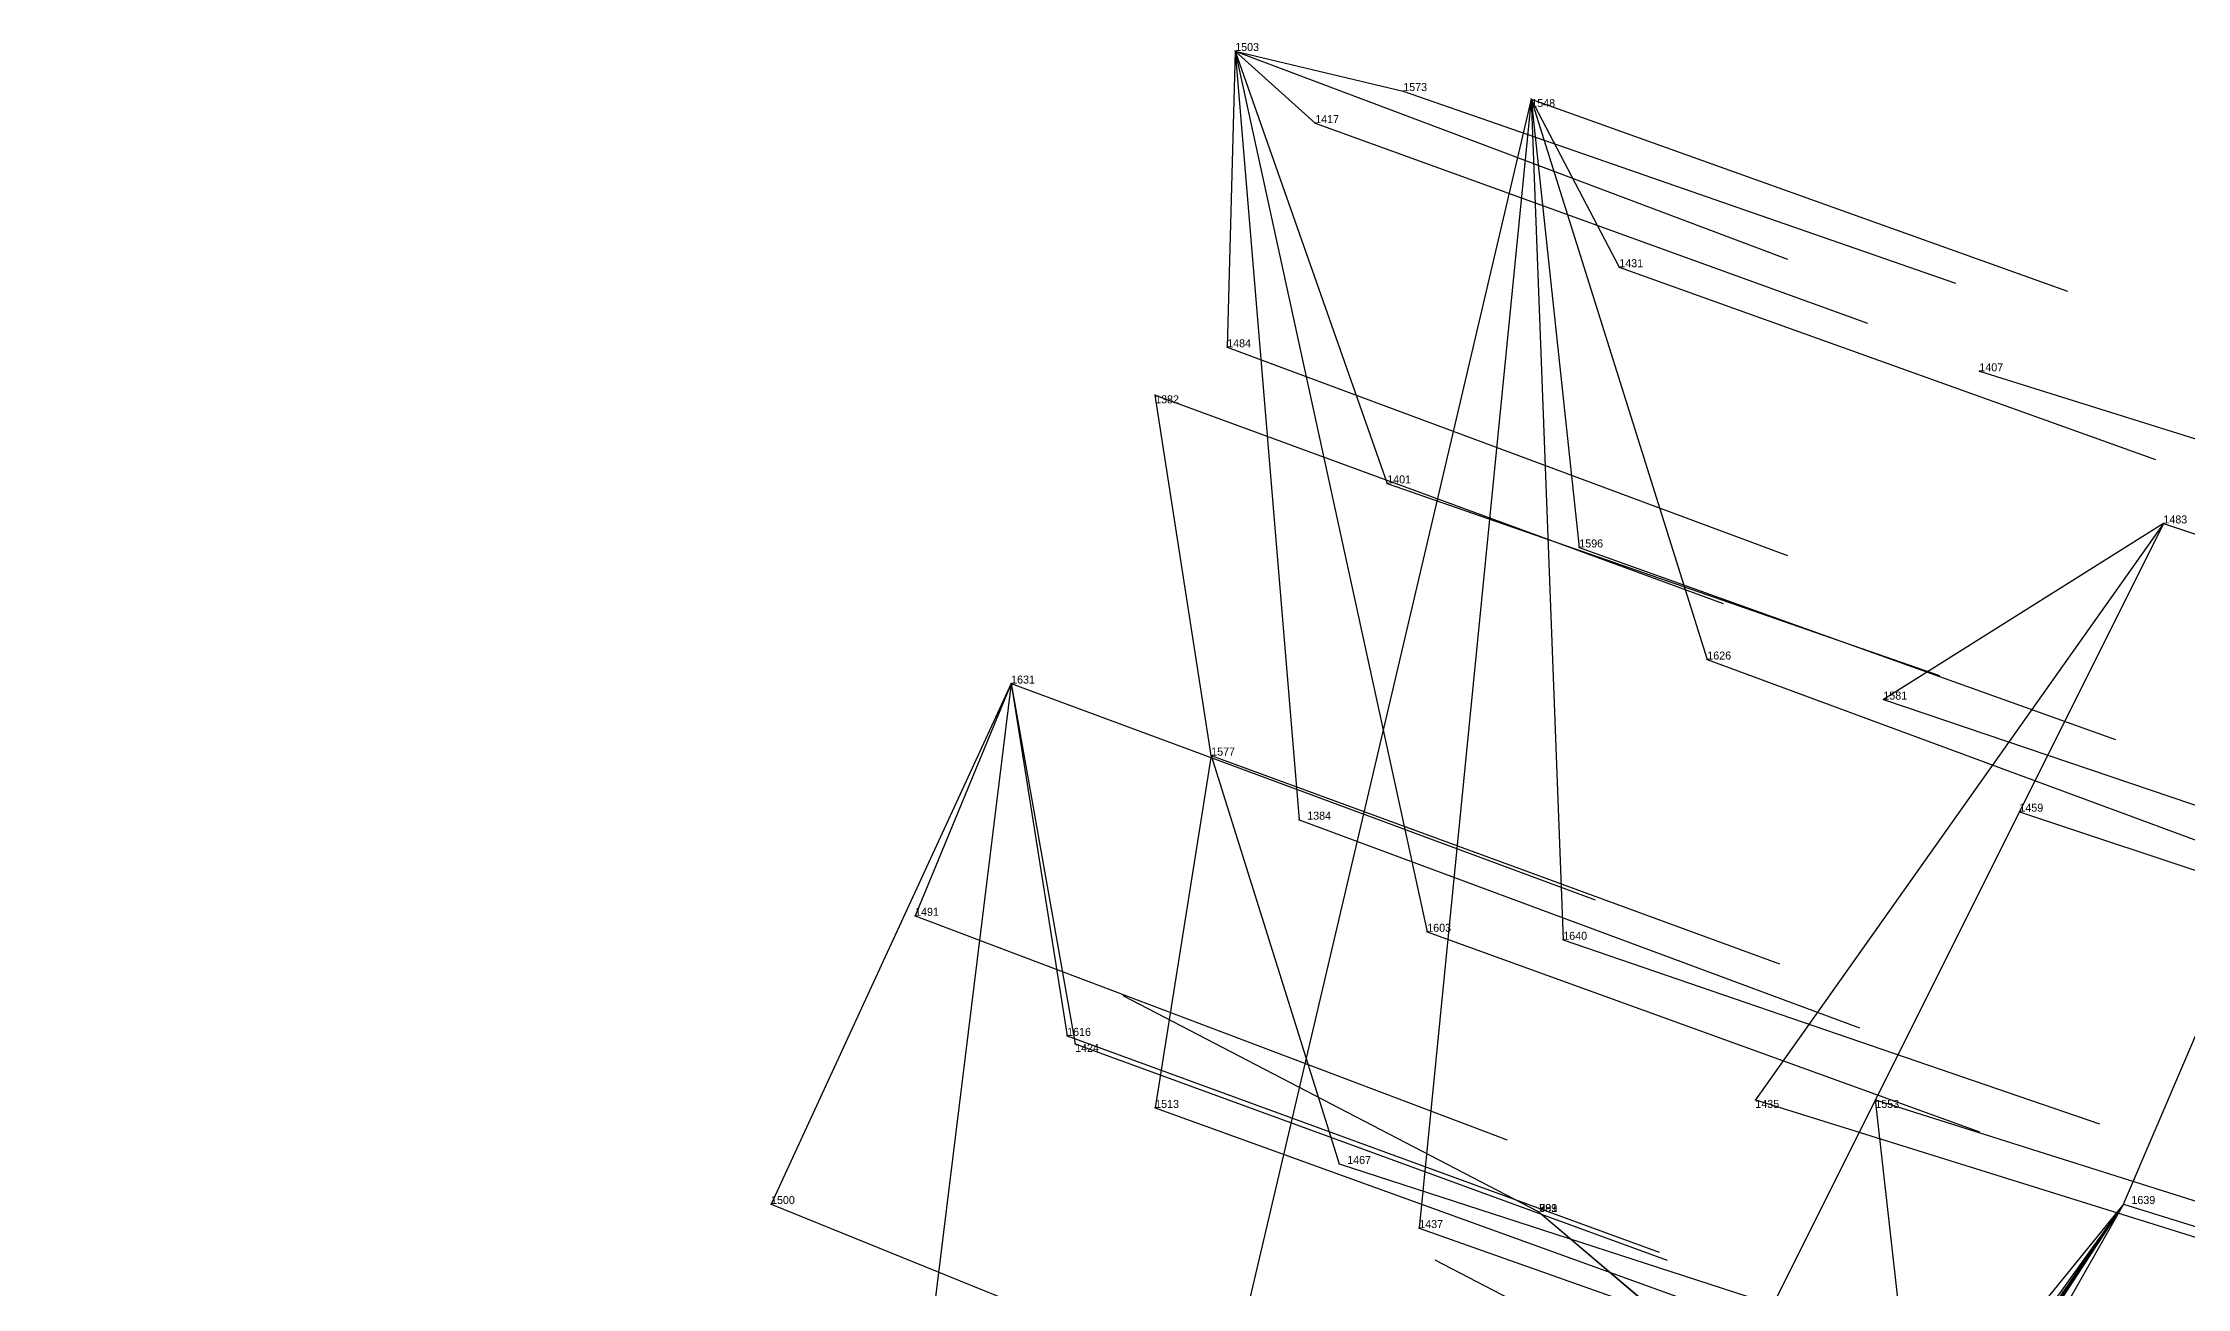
# Model space of a CAD drawing. Extents: x -747426.44 to -747424.45, y -964659.9 to -964657.28.
# Drawn here: x -747425.575 to -747425.307, y -964657.4385 to -964657.283 of the extents above; entities that cross this region are included whole.
import ezdxf

# ---------------------------------------------------------------- set-up
doc = ezdxf.new("R2010")
doc.units = 0
for name, color, linetype in [('Facilities', 3, 'CONTINUOUS'), ('Facilities_lines', 3, 'CONTINUOUS'), ('Normals', 1, 'CONTINUOUS'), ('Source_points', 5, 'CONTINUOUS'), ('Text', 3, 'CONTINUOUS')]:
    doc.layers.add(name, color=color, linetype=linetype)

msp = doc.modelspace()

# ---------------------------------------------------------------- linework, layer by layer
at = {"layer": 'Facilities', "color": 3}
for p in [(-747425.426, -964657.284, 137.544), (-747425.389, -964657.29, 137.44), (-747425.333, -964657.324, 137.398), (-747425.31, -964657.343, 137.392), (-747425.454, -964657.363, 137.548), (-747425.429, -964657.372, 137.501), (-747425.315, -964657.428, 137.378), (-747425.388, -964657.429, 137.096)]:
    msp.add_point(p, dxfattribs=at)
at = {"layer": 'Facilities_lines', "color": 3}
for p, q in [((-747425.426, -964657.284, 137.544), (-747425.427, -964657.321, 137.517)), ((-747425.426, -964657.284, 137.544), (-747425.418, -964657.38, 137.473)), ((-747425.426, -964657.284, 137.544), (-747425.407, -964657.338, 137.462)), ((-747425.426, -964657.284, 137.544), (-747425.416, -964657.293, 137.516)), ((-747425.426, -964657.284, 137.544), (-747425.405, -964657.289, 137.468)), ((-747425.426, -964657.284, 137.544), (-747425.402, -964657.394, 137.456)), ((-747425.389, -964657.29, 137.44), (-747425.439, -964657.503, 137.431)), ((-747425.389, -964657.29, 137.44), (-747425.403, -964657.431, 137.429)), ((-747425.389, -964657.29, 137.44), (-747425.378, -964657.311, 137.423)), ((-747425.389, -964657.29, 137.44), (-747425.383, -964657.346, 137.435)), ((-747425.389, -964657.29, 137.44), (-747425.367, -964657.36, 137.418)), ((-747425.389, -964657.29, 137.44), (-747425.385, -964657.395, 137.428)), ((-747425.429, -964657.372, 137.501), (-747425.436, -964657.327, 137.546)), ((-747425.31, -964657.343, 137.392), (-747425.382, -964657.487, 137.406)), ((-747425.31, -964657.343, 137.392), (-747425.361, -964657.415, 137.412)), ((-747425.31, -964657.343, 137.392), (-747425.345, -964657.365, 137.41)), ((-747425.31, -964657.343, 137.392), (-747425.328, -964657.379, 137.393)), ((-747425.454, -964657.363, 137.548), (-747425.484, -964657.428, 137.55)), ((-747425.454, -964657.363, 137.548), (-747425.466, -964657.392, 137.549)), ((-747425.454, -964657.363, 137.548), (-747425.464, -964657.444, 137.503)), ((-747425.454, -964657.363, 137.548), (-747425.446, -964657.408, 137.502)), ((-747425.454, -964657.363, 137.548), (-747425.447, -964657.407, 137.512)), ((-747425.429, -964657.372, 137.501), (-747425.436, -964657.416, 137.474)), ((-747425.429, -964657.372, 137.501), (-747425.413, -964657.423, 137.457)), ((-747425.315, -964657.428, 137.378), (-747425.303, -964657.4, 137.368)), ((-747425.33, -964657.556, 137.357), (-747425.346, -964657.415, 137.394)), ((-747425.315, -964657.428, 137.378), (-747425.575, -964657.824, 137.472)), ((-747425.315, -964657.428, 137.378), (-747425.562, -964657.796, 137.461)), ((-747425.315, -964657.428, 137.378), (-747425.538, -964657.752, 137.46)), ((-747425.315, -964657.428, 137.378), (-747425.527, -964657.724, 137.459)), ((-747425.315, -964657.428, 137.378), (-747425.445, -964657.588, 137.427)), ((-747425.315, -964657.428, 137.378), (-747425.34, -964657.472, 137.379)), ((-747425.388, -964657.429, 137.096), (-747425.388, -964657.429, 137.096)), ((-747425.388, -964657.429, 137.096), (-747425.388, -964657.429, 137.096)), ((-747425.388, -964657.429, 137.096), (-747425.349, -964657.462, 137.082)), ((-747425.388, -964657.429, 137.096), (-747425.341, -964657.469, 137.074)), ((-747425.388, -964657.429, 137.096), (-747425.341, -964657.469, 137.074))]:
    msp.add_line(p, q, dxfattribs=at)
at = {"layer": 'Normals', "color": 1}
for p, q in [((-747425.426, -964657.284, 137.544), (-747425.357, -964657.31, 137.611)), ((-747425.405, -964657.289, 137.468), (-747425.336, -964657.313, 137.536)), ((-747425.389, -964657.29, 137.44), (-747425.322, -964657.314, 137.51)), ((-747425.416, -964657.293, 137.516), (-747425.347, -964657.318, 137.584)), ((-747425.378, -964657.311, 137.423), (-747425.311, -964657.335, 137.493)), ((-747425.427, -964657.321, 137.517), (-747425.357, -964657.347, 137.584)), ((-747425.333, -964657.324, 137.398), (-747425.269, -964657.344, 137.472)), ((-747425.436, -964657.327, 137.546), (-747425.365, -964657.353, 137.611)), ((-747425.407, -964657.338, 137.462), (-747425.338, -964657.362, 137.53)), ((-747425.31, -964657.343, 137.392), (-747425.25, -964657.363, 137.47)), ((-747425.383, -964657.346, 137.435), (-747425.316, -964657.37, 137.505)), ((-747425.367, -964657.36, 137.418), (-747425.302, -964657.384, 137.49)), ((-747425.454, -964657.363, 137.548), (-747425.381, -964657.39, 137.61)), ((-747425.345, -964657.365, 137.41), (-747425.283, -964657.386, 137.486)), ((-747425.429, -964657.372, 137.501), (-747425.358, -964657.398, 137.566)), ((-747425.418, -964657.38, 137.473), (-747425.348, -964657.406, 137.539)), ((-747425.328, -964657.379, 137.393), (-747425.268, -964657.399, 137.471)), ((-747425.466, -964657.392, 137.549), (-747425.392, -964657.42, 137.61)), ((-747425.402, -964657.394, 137.456), (-747425.333, -964657.419, 137.524)), ((-747425.385, -964657.395, 137.428), (-747425.318, -964657.418, 137.499)), ((-747425.388, -964657.429, 137.096), (-747425.44, -964657.402, 137.177)), ((-747425.388, -964657.429, 137.096), (-747425.44, -964657.402, 137.177)), ((-747425.388, -964657.429, 137.096), (-747425.44, -964657.402, 137.177)), ((-747425.447, -964657.407, 137.512), (-747425.373, -964657.434, 137.574)), ((-747425.446, -964657.408, 137.502), (-747425.372, -964657.435, 137.564)), ((-747425.361, -964657.415, 137.412), (-747425.3, -964657.434, 137.489)), ((-747425.346, -964657.415, 137.394), (-747425.289, -964657.433, 137.474)), ((-747425.436, -964657.416, 137.474), (-747425.364, -964657.442, 137.538)), ((-747425.413, -964657.423, 137.457), (-747425.342, -964657.446, 137.524)), ((-747425.484, -964657.428, 137.55), (-747425.41, -964657.458, 137.611)), ((-747425.315, -964657.428, 137.378), (-747425.264, -964657.444, 137.462)), ((-747425.403, -964657.431, 137.429), (-747425.338, -964657.454, 137.501)), ((-747425.349, -964657.462, 137.082), (-747425.401, -964657.435, 137.163))]:
    msp.add_line(p, q, dxfattribs=at)
at = {"layer": 'Source_points', "color": 5}
for p in [(-747425.405, -964657.289, 137.468), (-747425.416, -964657.293, 137.516), (-747425.378, -964657.311, 137.423), (-747425.427, -964657.321, 137.517), (-747425.436, -964657.327, 137.546), (-747425.407, -964657.338, 137.462), (-747425.383, -964657.346, 137.435), (-747425.367, -964657.36, 137.418), (-747425.345, -964657.365, 137.41), (-747425.418, -964657.38, 137.473), (-747425.328, -964657.379, 137.393), (-747425.466, -964657.392, 137.549), (-747425.402, -964657.394, 137.456), (-747425.385, -964657.395, 137.428), (-747425.447, -964657.407, 137.512), (-747425.446, -964657.408, 137.502), (-747425.361, -964657.415, 137.412), (-747425.346, -964657.415, 137.394), (-747425.436, -964657.416, 137.474), (-747425.413, -964657.423, 137.457), (-747425.484, -964657.428, 137.55), (-747425.403, -964657.431, 137.429), (-747425.388, -964657.429, 137.096), (-747425.388, -964657.429, 137.096)]:
    msp.add_point(p, dxfattribs=at)

# ---------------------------------------------------------------- texts
at = {"layer": 'Text', "color": 3}
for s, p in [('1503', (-747425.426, -964657.284, 137.544)), ('1573', (-747425.405, -964657.289, 137.468)), ('1548', (-747425.389, -964657.291, 137.44)), ('1417', (-747425.416, -964657.293, 137.516)), ('1431', (-747425.378, -964657.311, 137.423)), ('1484', (-747425.427, -964657.321, 137.517)), ('1407', (-747425.333, -964657.324, 137.398)), ('1382', (-747425.436, -964657.328, 137.546)), ('1401', (-747425.407, -964657.338, 137.462)), ('1483', (-747425.31, -964657.343, 137.392)), ('1596', (-747425.383, -964657.346, 137.435)), ('1626', (-747425.367, -964657.36, 137.418)), ('1631', (-747425.454, -964657.363, 137.548)), ('1581', (-747425.345, -964657.365, 137.41)), ('1577', (-747425.429, -964657.372, 137.501)), ('1384', (-747425.417, -964657.38, 137.473)), ('1459', (-747425.328, -964657.379, 137.393)), ('1491', (-747425.466, -964657.392, 137.549)), ('1603', (-747425.402, -964657.394, 137.456)), ('1640', (-747425.385, -964657.395, 137.428)), ('1616', (-747425.447, -964657.407, 137.512)), ('1424', (-747425.446, -964657.409, 137.502)), ('1513', (-747425.436, -964657.416, 137.474)), ('1435', (-747425.361, -964657.416, 137.412)), ('1553', (-747425.346, -964657.416, 137.394)), ('1467', (-747425.412, -964657.423, 137.457)), ('1500', (-747425.484, -964657.428, 137.55)), ('993', (-747425.388, -964657.429, 137.096)), ('831', (-747425.388, -964657.429, 137.096)), ('789', (-747425.388, -964657.429, 137.096)), ('1639', (-747425.314, -964657.428, 137.378)), ('1437', (-747425.403, -964657.431, 137.429))]:
    msp.add_text(s, height=0.001, dxfattribs=at).set_placement(p)

doc.saveas('drawing.dxf')
